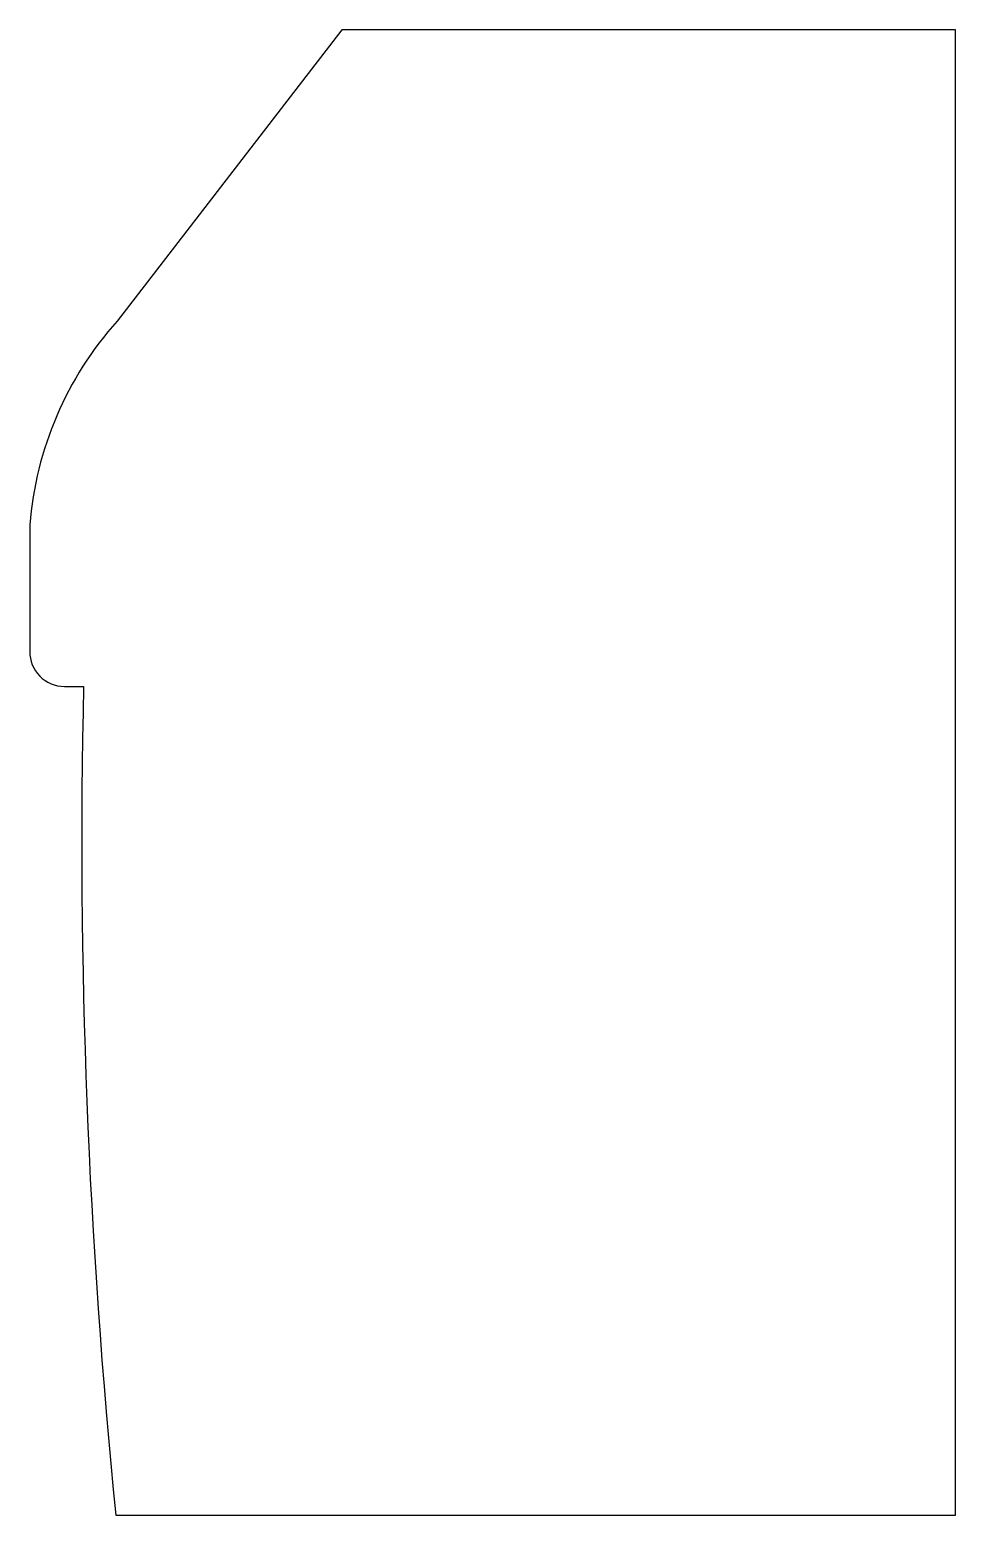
# Model space of a CAD drawing. Header units: millimetres. Extents: x 1423.19 to 1424.05, y 2710.98 to 2712.36.
import ezdxf

# ---------------------------------------------------------------- set-up
doc = ezdxf.new("R2010")
doc.units = ezdxf.units.MM
doc.header["$LTSCALE"] = 10
doc.layers.add('Equipam_diversos', color=1, linetype='Continuous')

msp = doc.modelspace()

# ---------------------------------------------------------------- linework, layer by layer
at = {"layer": 'Equipam_diversos'}
msp.add_lwpolyline([(1423.272, 2710.9751), (1424.052, 2710.9751), (1424.052, 2712.3551), (1423.482, 2712.3551), (1423.2731, 2712.0845, 0.162973), (1423.192, 2711.8951), (1423.192, 2711.7777, 0.417443), (1423.2242, 2711.7451), (1423.242, 2711.7451, 0.031035)], format="xyb", close=True, dxfattribs=at)

doc.saveas('drawing.dxf')
